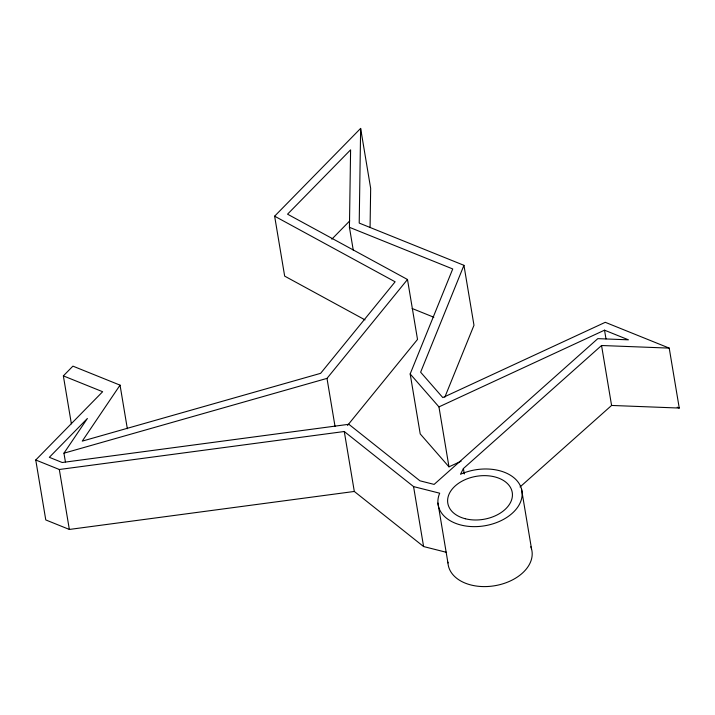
<?xml version="1.0" encoding="UTF-8"?>
<svg xmlns="http://www.w3.org/2000/svg" width="715" height="715" viewBox="0 0 715 715"><rect width="100%" height="100%" fill="white"/><g stroke="black" fill="none" stroke-linecap="round" stroke-linejoin="round"><path stroke-width="1.07" d="M353.264 250.187L349.429 227.299L350.6 149.837L287.555 214.178L407.487 279.494L417.515 339.437L347.526 425.434M364.999 319.873L284.668 276.124L274.632 216.18L360.637 128.405L359.207 223.08L463.946 265.319L473.982 325.271L444.819 397.2M370.075 227.334L370.665 188.358L360.637 128.405M461.095 461.229L448.975 466.841L420.214 433.898L410.178 373.945L452.738 268.956L349.429 227.299M463.946 265.319L420.626 372.193L442.8 397.585L605.265 322.313L669.222 348.107L679.25 408.05L611.584 405.45L520.037 486.969M669.222 348.107L601.547 345.506L463.4 468.522L460.478 474.286A42.462 28.359 -9.5 0 1 521.119 487.728A42.462 28.359 -9.5 0 1 478.523 526.508A42.462 28.359 -9.5 0 1 439.698 493.207L413.565 486.593L344.272 431.511L59.318 469.496L35.75 459.995L102.638 391.722L63.358 375.884L72.912 366.134L120.049 385.144L127.341 428.741M65.414 461.908L63.948 453.185L87.391 418.472L49.335 457.314L62.214 462.507L348.849 424.29L419.937 480.811L434.121 484.404L597.812 338.642L628.44 339.822L604.524 330.178L438.947 406.889L410.178 373.945M120.049 385.144L82.243 441.128L320.624 373.337L395.127 281.799L274.632 216.18M63.948 453.185L326.996 378.387L407.487 279.494M331.832 239.176L349.733 220.899M35.75 459.995L45.778 519.939L69.346 529.449L354.309 491.455L423.593 546.546L446.589 552.364M677.185 407.219L679.25 408.05M412.153 308.496L433.844 317.245M604.524 330.178L605.989 338.901M601.547 345.506L611.584 405.45M521.503 488.989L531.54 548.932M463.4 468.522L464.312 473.974M438.947 406.889L448.975 466.841M437.929 503.038L447.956 562.982M413.565 486.593L423.593 546.546M344.272 431.511L354.309 491.455M326.996 378.387L335.022 426.346M63.358 375.884L71.384 423.843M59.318 469.496L69.346 529.449M530.798 546.734A42.462 28.359 -9.5 0 1 495.888 585.531A42.462 28.359 -9.5 0 1 447.921 562.178M465.277 518.741A32.667 21.816 -9.5 0 0 512.396 493.716A32.667 21.816 -9.5 0 0 462.391 480.981A32.667 21.816 -9.5 0 0 465.277 518.741"/></g></svg>
